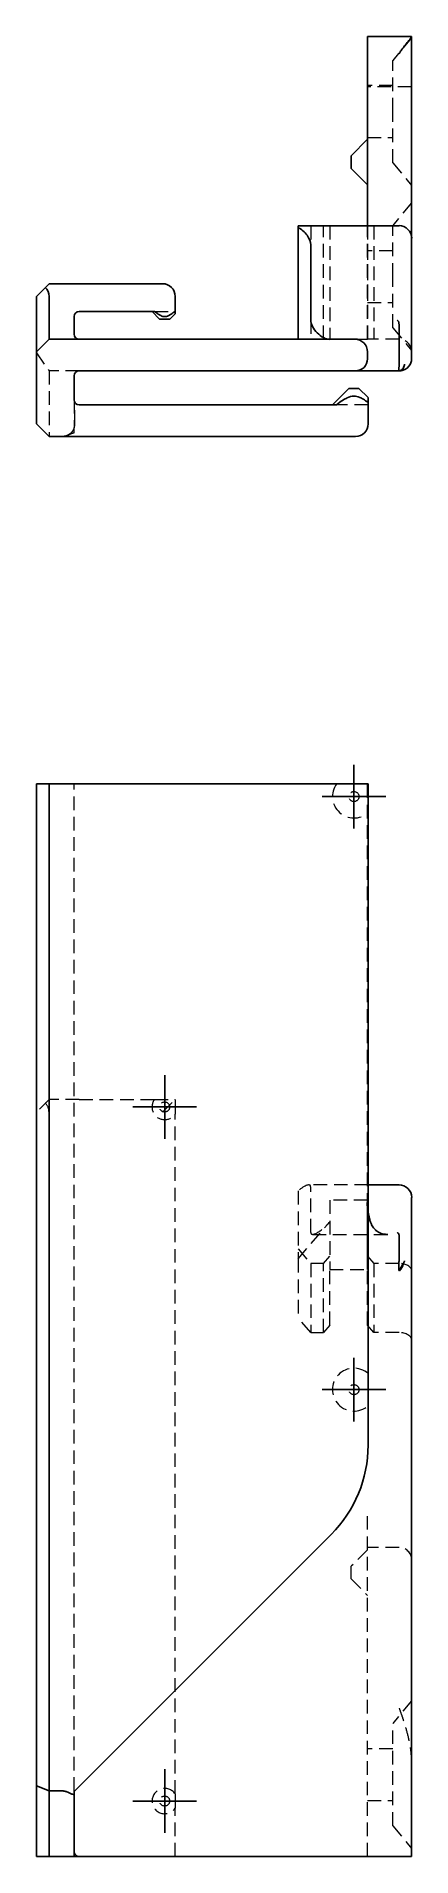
# Model space of a CAD drawing. Header units: millimetres. Extents: x 65 to 242, y 7 to 177.
# Drawn here: x 65.3 to 100.3, y 7 to 176.7 of the extents above.
import ezdxf

# ---------------------------------------------------------------- set-up
doc = ezdxf.new("R2010")
doc.units = ezdxf.units.MM
doc.linetypes.add('HIDDEN', pattern=[1.905, 1.27, -0.635])
doc.layers.add('10', color=7, linetype='Continuous')

# ---------------------------------------------------------------- blocks, each defined once
blk = doc.blocks.new('SW_CENTERMARKSYMBOL_0')
at = {"layer": '10', "color": 0}
for p, q in [((0, 2.5), (0, 2.97)), ((0, 0), (0, 2.5)), ((-2.5, 0), (-2.97, 0)), ((0, 0), (-2.5, 0)), ((0, 0), (0, -2.5)), ((0, 0), (2.5, 0)), ((2.5, 0), (2.97, 0)), ((0, -2.5), (0, -2.97))]:
    blk.add_line(p, q, dxfattribs=at)
blk = doc.blocks.new('SW_CENTERMARKSYMBOL_1')
at = {"layer": '10', "color": 0}
for p, q in [((0, 2.5), (0, 2.97)), ((0, 0), (0, 2.5)), ((-2.5, 0), (-2.97, 0)), ((0, 0), (-2.5, 0)), ((0, 0), (0, -2.5)), ((0, 0), (2.5, 0)), ((2.5, 0), (2.97, 0)), ((0, -2.5), (0, -2.97))]:
    blk.add_line(p, q, dxfattribs=at)
blk = doc.blocks.new('SW_CENTERMARKSYMBOL_2')
at = {"layer": '10', "color": 0}
for p, q in [((0, 2.5), (0, 2.97)), ((0, 0), (0, 2.5)), ((-2.5, 0), (-2.97, 0)), ((0, 0), (-2.5, 0)), ((0, 0), (0, -2.5)), ((0, 0), (2.5, 0)), ((2.5, 0), (2.97, 0)), ((0, -2.5), (0, -2.97))]:
    blk.add_line(p, q, dxfattribs=at)
blk = doc.blocks.new('SW_CENTERMARKSYMBOL_3')
at = {"layer": '10', "color": 0}
for p, q in [((0, 2.5), (0, 2.97)), ((0, 0), (0, 2.5)), ((-2.5, 0), (-2.97, 0)), ((0, 0), (-2.5, 0)), ((0, 0), (0, -2.5)), ((0, 0), (2.5, 0)), ((2.5, 0), (2.97, 0)), ((0, -2.5), (0, -2.97))]:
    blk.add_line(p, q, dxfattribs=at)

msp = doc.modelspace()

# ---------------------------------------------------------------- linework, layer by layer
at = {"color": 7, "linetype": 'Continuous', "lineweight": 25}
for p, q in [((100.28, 176.68), (96.17, 176.68)), ((96.17, 176.68), (96.17, 175.06)), ((100.28, 176.64), (100.28, 176.68)), ((100.28, 176.3), (100.28, 176.64)), ((96.17, 175.06), (96.17, 167.01)), ((100.28, 174.52), (100.28, 174.55)), ((100.28, 166), (100.28, 174.52)), ((96.17, 167.09), (94.64, 165.56)), ((96.17, 167.01), (96.17, 164.98)), ((94.64, 164.97), (94.64, 165.56)), ((94.64, 164.38), (94.64, 164.97)), ((96.17, 164.98), (96.17, 159.03)), ((100.28, 164.98), (100.28, 166)), ((100.28, 157.86), (100.28, 164.98)), ((94.64, 164.38), (96.17, 162.85)), ((89.69, 159.03), (89.69, 158.86)), ((99.11, 159.03), (89.69, 159.03)), ((89.69, 158.86), (89.69, 148.45)), ((100.28, 146.62), (100.28, 157.86)), ((90.87, 150.23), (90.87, 157.25)), ((65.28, 152.45), (66.12, 153.28)), ((66.46, 153.62), (66.12, 153.28)), ((77.05, 153.62), (66.46, 153.62)), ((65.28, 152.45), (65.28, 147.27)), ((66.46, 148.45), (66.46, 152.45)), ((69.28, 151.03), (76.31, 151.03)), ((76.08, 151.03), (76.78, 150.33)), ((78.19, 151.03), (78.22, 151.03)), ((78.22, 151.03), (78.22, 152.45)), ((68.81, 148.92), (68.81, 150.56)), ((77.72, 150.33), (76.78, 150.33)), ((77.72, 150.33), (78.22, 150.83)), ((99.11, 149.83), (99.11, 146.07)), ((65.28, 147.27), (66.46, 148.45)), ((94.99, 148.45), (66.46, 148.45)), ((65.28, 147.27), (65.28, 140.56)), ((96.17, 146.62), (96.17, 147.27)), ((99.62, 146.1), (99.62, 146.13)), ((68.81, 142.8), (68.81, 145.03)), ((69.28, 145.51), (95.05, 145.51)), ((95.05, 145.51), (99.16, 145.51)), ((99.16, 145.51), (99.17, 145.51)), ((94.43, 143.86), (92.9, 142.33)), ((94.43, 143.86), (94.9, 143.86)), ((94.9, 143.86), (95.37, 143.86)), ((96.22, 143.01), (95.37, 143.86)), ((96.22, 140.56), (96.22, 142.56)), ((93.28, 142.33), (69.28, 142.33)), ((66.46, 139.39), (65.28, 140.56)), ((66.46, 139.39), (95.05, 139.39)), ((65.28, 107), (65.28, 13.6)), ((66.46, 107), (65.28, 107)), ((66.46, 13.12), (66.46, 107)), ((66.46, 107), (95.05, 107)), ((96.22, 107), (95.05, 107)), ((96.22, 45.34), (96.22, 107)), ((99.11, 69.61), (96.22, 69.61)), ((100.28, 61.6), (100.28, 68.44)), ((96.35, 66.47), (96.22, 67.09)), ((98.06, 65), (98, 65)), ((99.11, 64.92), (99.11, 62.64)), ((99.62, 62.52), (99.62, 62.54)), ((100.28, 7), (100.28, 61.6)), ((68.87, 13.12), (92.78, 37.02)), ((65.28, 13.6), (66.46, 13.12)), ((65.28, 13.6), (65.28, 7)), ((66.46, 7), (66.46, 13.12)), ((66.46, 13.12), (67.69, 13.12)), ((68.81, 13.12), (68.87, 13.12)), ((68.81, 12.78), (68.81, 7.47)), ((65.28, 7), (66.46, 7)), ((69.28, 7), (66.46, 7)), ((99.17, 7), (69.28, 7)), ((99.17, 7), (100.28, 7))]:
    msp.add_line(p, q, dxfattribs=at)
at = {"color": 7, "linetype": 'HIDDEN', "lineweight": 18}
for p, q in [((100.28, 176.56), (98.52, 174.44)), ((98.52, 169.67), (98.52, 174.44)), ((98.52, 172.09), (96.17, 172.09)), ((100.28, 171.98), (96.17, 171.98)), ((96.17, 171.98), (96.17, 167.01)), ((98.52, 164.91), (98.52, 169.67)), ((96.17, 167.26), (98.52, 167.26)), ((96.17, 164.98), (96.17, 148.45)), ((98.52, 164.91), (100.28, 162.79)), ((100.28, 161.17), (98.52, 159.05)), ((90.87, 159.03), (90.87, 157.25)), ((92.05, 148.45), (92.05, 159.03)), ((92.64, 159.03), (92.64, 148.45)), ((96.17, 148.45), (96.17, 159.03)), ((96.17, 159.03), (96.17, 151.98)), ((96.75, 159.03), (96.75, 148.45)), ((98.52, 154.28), (98.52, 159.05)), ((98.52, 156.7), (96.17, 156.7)), ((98.52, 149.52), (98.52, 154.28)), ((76.31, 151.03), (78.19, 151.03)), ((96.17, 151.87), (98.52, 151.87)), ((90.87, 150.23), (90.87, 148.45)), ((98.52, 149.52), (100.28, 147.4)), ((95.22, 148.45), (94.99, 148.45)), ((95.22, 148.45), (96.17, 148.45)), ((96.75, 148.45), (96.17, 148.45)), ((99.11, 148.45), (96.75, 148.45)), ((65.28, 147.17), (66.46, 145.51)), ((66.46, 145.51), (66.46, 139.39)), ((69.28, 145.51), (66.46, 145.51)), ((68.81, 142.8), (68.81, 140.2)), ((68.87, 140.56), (68.87, 142.57)), ((96.22, 142.33), (93.28, 142.33)), ((68.81, 13.12), (68.81, 107)), ((96.17, 67.59), (96.17, 107)), ((66.46, 77.59), (65.28, 76.41)), ((69.28, 77.59), (66.46, 77.59)), ((69.28, 77.59), (76.31, 77.59)), ((77.05, 76.41), (78.22, 77.59)), ((78.19, 77.59), (78.22, 77.59)), ((78.22, 77.55), (78.22, 77.59)), ((78.22, 12.84), (78.22, 76.22)), ((96.22, 69.61), (90.7, 69.61)), ((89.69, 69.05), (89.69, 62.71)), ((90.87, 65.17), (90.87, 69.44)), ((92.64, 68.18), (92.64, 61.73)), ((96.17, 68.18), (92.64, 68.18)), ((96.17, 61.73), (96.17, 68.18)), ((89.69, 62.71), (92.66, 66.18)), ((96.17, 62.98), (96.17, 67.59)), ((91.04, 65), (98, 65)), ((89.69, 63.67), (90.87, 62.29)), ((92.05, 62.29), (92.64, 62.98)), ((96.17, 62.98), (96.75, 62.29)), ((89.69, 62.71), (89.69, 57.23)), ((90.87, 62.29), (90.87, 55.85)), ((92.05, 62.29), (90.87, 62.29)), ((92.05, 55.85), (92.05, 62.29)), ((92.64, 56.54), (92.64, 61.73)), ((92.64, 61.73), (96.17, 61.73)), ((96.17, 56.54), (96.17, 61.73)), ((96.17, 56.54), (96.17, 61.73)), ((96.75, 62.29), (96.75, 55.85)), ((99.11, 62.29), (96.75, 62.29)), ((90.87, 55.85), (89.69, 57.23)), ((92.64, 56.54), (92.05, 55.85)), ((96.75, 55.85), (96.17, 56.54)), ((90.87, 55.85), (92.05, 55.85)), ((99.11, 55.85), (96.75, 55.85)), ((96.17, 7), (96.17, 39.35)), ((99.11, 35.82), (96.17, 35.82)), ((96.17, 35.59), (94.64, 34.06)), ((94.64, 32.88), (94.64, 34.06)), ((94.64, 32.88), (96.17, 31.35)), ((100.28, 21.53), (98.52, 19.41)), ((98.52, 9.88), (98.52, 19.41)), ((98.52, 17.06), (96.17, 17.06)), ((96.17, 12.24), (98.52, 12.24)), ((78.22, 7), (78.22, 11.51)), ((98.52, 9.88), (100.28, 7.76)), ((68.81, 7), (68.81, 7.47))]:
    msp.add_line(p, q, dxfattribs=at)
for centre in [(94.9, 105.82), (77.25, 76.88), (94.9, 50.53), (77.25, 12.18)]:
    msp.add_circle(centre, 0.471, dxfattribs=at)
at = {"color": 7, "linetype": 'Continuous', "lineweight": 25}
for centre, radius, start, end in [((99.11, 157.86), 1.18, 0, 90), ((65.28, 152.45), 1.18, 0, 45), ((77.05, 152.45), 1.18, 0, 90), ((69.28, 150.56), 0.471, 90, 180), ((69.28, 148.92), 0.471, 180, 270), ((94.99, 147.27), 1.18, 0, 90), ((95.05, 146.62), 1.12, 270, 360), ((69.28, 145.03), 0.471, 90, 180), ((69.28, 142.8), 0.471, 180, 270), ((95.05, 140.56), 1.18, 270, 0), ((99.11, 68.44), 1.18, 0, 90), ((84.46, 45.34), 11.76, 315, 0), ((69.28, 7.47), 0.471, 180, 270)]:
    msp.add_arc(centre, radius, start, end, dxfattribs=at)
at = {"color": 7, "linetype": 'HIDDEN', "lineweight": 18}
for centre, radius, start, end in [((99.11, 147.27), 1.18, 0, 90), ((67.69, 140.56), 1.18, 341.8051, 0), ((94.9, 105.82), 2, 143.9512, 311.4346), ((65.28, 76.41), 1.18, 0, 45), ((77.25, 76.88), 1.18, 143.1011, 325.5884), ((77.25, 76.88), 1.18, 34.4116, 36.8989), ((94.9, 50.53), 2, 48.5654, 311.4346), ((99.11, 34.65), 1.18, 0, 90), ((77.25, 12.18), 1.18, 34.4116, 325.5884)]:
    msp.add_arc(centre, radius, start, end, dxfattribs=at)
at = {"color": 7, "linetype": 'Continuous', "lineweight": 25}
for centre, start_param, end_param in [((89.69, 157.86), 3.653596, 5.224393), ((92.05, 149.62), 0.512004, 2.629589)]:
    msp.add_ellipse(centre, major_axis=(-1.03, 1.03), ratio=0.561992, start_param=start_param, end_param=end_param, dxfattribs=at)
at = {"color": 7, "linetype": 'HIDDEN', "lineweight": 18}
for centre, major_axis, ratio, start_param, end_param in [((89.69, 68.44), (1.13, 1.13), 0.280416, 6.009791, 7.580587), ((92.05, 66.18), (1.13, 1.13), 0.280416, 2.868198, 4.985783), ((99.11, 61.58), (1.18, 0), 0.608749, 0, 1.570796), ((99.11, 55.13), (1.18, 0), 0.608749, 0, 1.570796)]:
    msp.add_ellipse(centre, major_axis=major_axis, ratio=ratio, start_param=start_param, end_param=end_param, dxfattribs=at)
at = {"color": 7, "linetype": 'Continuous', "lineweight": 25}
for points, knots in [([(100.28, 176.64), (100.28, 176.61), (100.23, 176.55), (100.09, 176.37), (99.99, 176.26), (99.77, 175.99), (99.64, 175.84), (99.45, 175.57), (99.38, 175.48), (99.24, 175.28), (99.17, 175.17), (99.11, 175.06)], [0, 0, 0, 0, 0.25, 0.25, 0.5, 0.5, 0.75, 0.75, 0.875, 0.875, 1, 1, 1, 1]), ([(100.28, 174.52), (100.28, 174.73), (100.28, 174.92), (100.27, 175.28), (100.26, 175.44), (100.26, 175.74), (100.27, 175.88), (100.28, 176.12), (100.28, 176.22), (100.28, 176.3)], [0, 0, 0, 0, 0.25, 0.25, 0.5, 0.5, 0.75, 0.75, 1, 1, 1, 1]), ([(76.31, 151.03), (76.44, 150.93), (76.55, 150.86), (76.73, 150.74), (76.81, 150.69), (77.02, 150.59), (77.14, 150.56), (77.37, 150.56), (77.49, 150.59), (77.7, 150.69), (77.78, 150.74), (77.96, 150.86), (78.06, 150.93), (78.19, 151.03)], [0, 0, 0, 0, 0.125, 0.125, 0.25, 0.25, 0.5, 0.5, 0.75, 0.75, 0.875, 0.875, 1, 1, 1, 1]), ([(78.22, 151.03), (78.22, 150.96), (78.22, 150.91), (78.22, 150.84), (78.22, 150.83), (78.22, 150.83)], [0, 0, 0, 0, 0.5, 0.5, 1, 1, 1, 1]), ([(98.95, 150.23), (98.96, 150.22), (98.99, 150.19), (99.03, 150.15), (99.06, 150.09), (99.08, 150.03), (99.09, 149.97), (99.1, 149.9), (99.11, 149.85), (99.11, 149.83)], [0, 0, 0, 0, 0.12568, 0.253603, 0.386114, 0.525327, 0.673071, 0.830876, 1, 1, 1, 1]), ([(99.11, 146.07), (99.11, 146.04), (99.11, 145.97), (99.11, 145.89), (99.1, 145.8), (99.1, 145.7), (99.09, 145.59), (99.08, 145.54), (99.08, 145.52), (99.08, 145.51), (99.08, 145.51), (99.09, 145.51), (99.09, 145.51), (99.11, 145.51), (99.12, 145.51), (99.14, 145.51), (99.16, 145.51), (99.19, 145.51), (99.25, 145.53), (99.32, 145.57), (99.41, 145.65), (99.48, 145.76), (99.55, 145.89), (99.59, 146), (99.61, 146.05)], [0, 0, 0, 0, 0.044522, 0.0927, 0.144541, 0.20005, 0.299787, 0.399514, 0.430032, 0.455366, 0.475561, 0.490708, 0.499153, 0.504556, 0.510733, 0.520643, 0.535107, 0.559526, 0.591589, 0.676126, 0.75937, 0.841141, 0.921351, 1, 1, 1, 1]), ([(99.61, 146.05), (99.61, 146.02), (99.6, 145.96), (99.57, 145.89), (99.55, 145.82), (99.53, 145.77), (99.5, 145.72), (99.48, 145.68), (99.44, 145.63), (99.4, 145.58), (99.34, 145.54), (99.3, 145.52), (99.25, 145.51), (99.21, 145.51), (99.18, 145.51), (99.16, 145.51)], [0, 0, 0, 0, 0.087063, 0.169021, 0.24589, 0.317685, 0.384425, 0.446134, 0.50283, 0.643839, 0.753141, 0.821888, 0.877245, 0.948955, 1, 1, 1, 1]), ([(99.17, 145.51), (99.5, 145.51), (100.08, 145.79), (100.28, 146.37), (100.28, 146.62)], [0, 0, 0, 0, 0.571429, 1, 1, 1, 1]), ([(93.28, 142.33), (93.51, 142.51), (93.69, 142.65), (94.01, 142.85), (94.14, 142.93), (94.5, 143.11), (94.7, 143.15), (94.9, 143.15)], [0, 0, 0, 0, 0.25, 0.25, 0.5, 0.5, 1, 1, 1, 1]), ([(94.9, 143.15), (95.08, 143.15), (95.25, 143.11), (95.56, 142.98), (95.67, 142.93), (95.92, 142.78), (96.06, 142.68), (96.22, 142.56)], [0, 0, 0, 0, 0.5, 0.5, 0.75, 0.75, 1, 1, 1, 1]), ([(96.22, 143), (96.22, 143), (96.22, 143.01), (96.22, 142.96), (96.22, 142.81), (96.22, 142.65), (96.22, 142.56)], [0, 0, 0, 0, 0.02887, 0.290449, 0.596869, 1, 1, 1, 1]), ([(98.01, 65), (97.88, 65.01), (97.67, 65.02), (97.46, 65.08), (97.33, 65.14), (97.19, 65.21), (97, 65.33), (96.77, 65.54), (96.58, 65.83), (96.44, 66.16), (96.38, 66.36), (96.35, 66.47)], [0, 0, 0, 0, 0.159086, 0.27488, 0.346213, 0.418152, 0.521816, 0.653169, 0.809213, 0.898518, 1, 1, 1, 1]), ([(98.95, 65.17), (98.96, 65.16), (98.99, 65.15), (99.03, 65.12), (99.06, 65.09), (99.08, 65.05), (99.09, 65.01), (99.1, 64.97), (99.11, 64.94), (99.11, 64.92)], [0, 0, 0, 0, 0.12568, 0.253603, 0.386114, 0.525327, 0.673071, 0.830876, 1, 1, 1, 1]), ([(99.11, 62.64), (99.11, 62.62), (99.11, 62.58), (99.11, 62.5), (99.1, 62.41), (99.1, 62.28), (99.09, 62.1), (99.08, 61.93), (99.08, 61.8), (99.08, 61.74), (99.08, 61.7), (99.09, 61.66), (99.09, 61.64), (99.11, 61.63), (99.12, 61.64), (99.14, 61.65), (99.16, 61.68), (99.19, 61.73), (99.25, 61.83), (99.32, 61.97), (99.41, 62.13), (99.48, 62.27), (99.55, 62.4), (99.59, 62.46), (99.61, 62.49)], [0, 0, 0, 0, 0.044522, 0.0927, 0.144541, 0.20005, 0.299787, 0.399514, 0.430032, 0.455366, 0.475561, 0.490708, 0.499153, 0.504556, 0.510733, 0.520643, 0.535107, 0.559526, 0.591589, 0.676126, 0.75937, 0.841141, 0.921351, 1, 1, 1, 1]), ([(99.61, 62.49), (99.61, 62.47), (99.6, 62.44), (99.57, 62.38), (99.55, 62.32), (99.53, 62.26), (99.5, 62.2), (99.48, 62.15), (99.44, 62.07), (99.4, 61.96), (99.34, 61.86), (99.3, 61.78), (99.25, 61.71), (99.21, 61.65), (99.18, 61.62), (99.16, 61.61)], [0, 0, 0, 0, 0.087063, 0.169021, 0.24589, 0.317685, 0.384425, 0.446134, 0.50283, 0.643839, 0.753141, 0.821888, 0.877245, 0.948955, 1, 1, 1, 1]), ([(67.69, 13.12), (67.8, 13.12), (67.9, 13.1), (68.09, 13.05), (68.18, 13.02), (68.36, 12.94), (68.44, 12.89), (68.61, 12.82), (68.71, 12.78), (68.81, 12.78)], [0, 0, 0, 0, 0.25, 0.25, 0.5, 0.5, 0.75, 0.75, 1, 1, 1, 1]), ([(68.81, 12.78), (68.81, 12.85), (68.81, 12.91), (68.81, 12.99), (68.81, 13.01), (68.81, 13.04), (68.81, 13.06), (68.81, 13.07), (68.81, 13.08), (68.81, 13.1), (68.81, 13.11), (68.81, 13.12)], [0, 0, 0, 0, 0.5, 0.5, 0.75, 0.75, 0.875, 0.875, 0.9375, 0.9375, 1, 1, 1, 1])]:
    msp.add_open_spline(points, degree=3, knots=knots, dxfattribs=at)
for points in [[(99.11, 146.07), (99.11, 146.07), (99.11, 146.07), (99.11, 146.07)], [(99.62, 146.13), (99.62, 146.1), (99.62, 146.08), (99.61, 146.05)], [(99.62, 146.1), (99.62, 146.08), (99.62, 146.07), (99.61, 146.05)], [(99.11, 62.64), (99.11, 62.64), (99.11, 62.64), (99.11, 62.64)], [(99.62, 62.54), (99.62, 62.52), (99.62, 62.5), (99.61, 62.49)], [(99.62, 62.52), (99.62, 62.51), (99.62, 62.5), (99.61, 62.49)]]:
    msp.add_open_spline(points, degree=3, dxfattribs=at)
at = {"color": 7, "linetype": 'HIDDEN', "lineweight": 18}
for points, knots in [([(67.69, 139.39), (67.8, 139.39), (67.9, 139.4), (68.09, 139.45), (68.18, 139.49), (68.36, 139.57), (68.44, 139.61), (68.61, 139.69), (68.71, 139.72), (68.81, 139.73)], [0, 0, 0, 0, 0.25, 0.25, 0.5, 0.5, 0.75, 0.75, 1, 1, 1, 1]), ([(68.78, 140.13), (68.72, 140.02), (68.64, 139.82), (68.41, 139.62), (68.2, 139.49), (67.99, 139.42), (67.83, 139.39), (67.74, 139.39), (67.71, 139.39), (67.71, 139.39)], [0, 0, 0, 0, 0.269447, 0.455142, 0.63766, 0.802209, 0.937631, 0.994102, 1, 1, 1, 1]), ([(68.81, 139.73), (68.81, 139.8), (68.81, 139.87), (68.81, 140), (68.81, 140.04), (68.81, 140.1), (68.81, 140.13), (68.81, 140.16), (68.81, 140.17), (68.81, 140.19), (68.81, 140.2), (68.81, 140.2)], [0, 0, 0, 0, 0.5, 0.5, 0.75, 0.75, 0.875, 0.875, 0.9375, 0.9375, 1, 1, 1, 1]), ([(76.31, 77.59), (76.44, 77.59), (76.55, 77.59), (76.73, 77.59), (76.81, 77.59), (77.02, 77.59), (77.14, 77.59), (77.37, 77.59), (77.49, 77.59), (77.7, 77.59), (77.78, 77.59), (77.96, 77.59), (78.06, 77.59), (78.19, 77.59)], [0, 0, 0, 0, 0.125, 0.125, 0.25, 0.25, 0.5, 0.5, 0.75, 0.75, 0.875, 0.875, 1, 1, 1, 1]), ([(78.22, 77.55), (78.22, 77.41), (78.22, 77.3), (78.22, 77.08), (78.22, 76.98), (78.22, 76.88)], [0, 0, 0, 0, 0.5, 0.5, 1, 1, 1, 1]), ([(78.22, 76.88), (78.22, 76.78), (78.22, 76.68), (78.22, 76.47), (78.22, 76.35), (78.22, 76.22)], [0, 0, 0, 0, 0.5, 0.5, 1, 1, 1, 1]), ([(96.22, 67.09), (96.22, 67.13), (96.15, 67.43), (96.15, 67.73), (96.14, 67.99)], [0, 0, 0, 0, 0.1458232, 1, 1, 1, 1]), ([(100.28, 15.91), (100.28, 16.37), (100.23, 16.82), (100.09, 17.7), (99.99, 18.13), (99.77, 18.97), (99.64, 19.38), (99.45, 19.97), (99.38, 20.17), (99.24, 20.56), (99.17, 20.75), (99.11, 20.93)], [0, 0, 0, 0, 0.25, 0.25, 0.5, 0.5, 0.75, 0.75, 0.875, 0.875, 1, 1, 1, 1]), ([(78.22, 12.84), (78.22, 12.71), (78.22, 12.59), (78.22, 12.38), (78.22, 12.28), (78.22, 12.18)], [0, 0, 0, 0, 0.5, 0.5, 1, 1, 1, 1]), ([(78.22, 12.18), (78.22, 12.08), (78.22, 11.98), (78.22, 11.76), (78.22, 11.65), (78.22, 11.51)], [0, 0, 0, 0, 0.5, 0.5, 1, 1, 1, 1])]:
    msp.add_open_spline(points, degree=3, knots=knots, dxfattribs=at)

# ---------------------------------------------------------------- block references
at = {"layer": '10'}
for name, p in [('SW_CENTERMARKSYMBOL_2', (94.9, 105.82)), ('SW_CENTERMARKSYMBOL_0', (77.25, 76.88)), ('SW_CENTERMARKSYMBOL_3', (94.9, 50.53)), ('SW_CENTERMARKSYMBOL_1', (77.25, 12.18))]:
    msp.add_blockref(name, p, dxfattribs=at)

doc.saveas('drawing.dxf')
